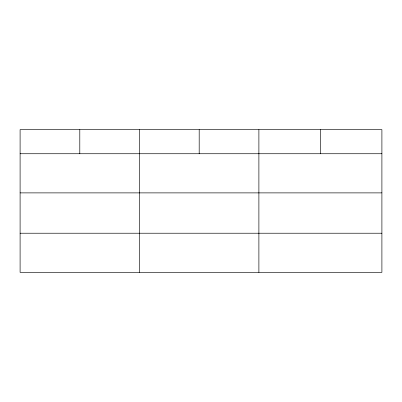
<?xml version="1.0" encoding="UTF-8"?>
<svg xmlns="http://www.w3.org/2000/svg" width="402" height="402" viewBox="0 0 402 402"><rect width="100%" height="100%" fill="white"/><g stroke="black" fill="none" stroke-linecap="round" stroke-linejoin="round"><path stroke-width="0.6" d="M381.9 192.885L381.9 129.625L20.1 129.625L20.1 272.375L381.9 272.375L381.9 192.885L20.1 192.885M20.1 153.735L381.9 153.735M20.1 233.225L381.9 233.225M320.394 129.625L320.394 153.735M258.888 129.625L258.888 272.375M199.191 129.625L199.191 153.735M139.494 129.625L139.494 272.375M79.797 129.625L79.797 153.735"/></g></svg>
